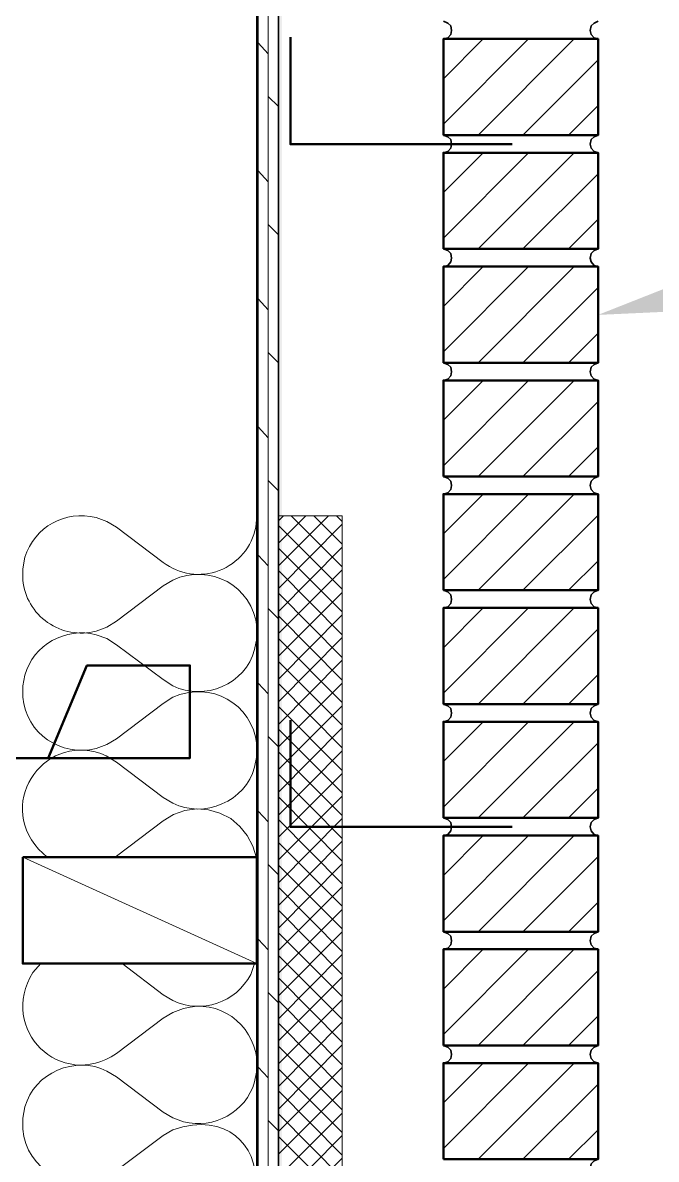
# Model space of a CAD drawing. Header units: inches. Extents: x 5 to 516, y -193 to 129.
# Drawn here: x 20.866 to 22.104, y -178.194 to -175.974 of the extents above; entities that cross this region are included whole.
import ezdxf

# ---------------------------------------------------------------- set-up
doc = ezdxf.new("R2010")
doc.units = ezdxf.units.IN
doc.header["$MEASUREMENT"] = 0
doc.layers.add('PDF7_Geometry', color=7, linetype='Continuous')
doc.layers.add('PDF7_Solid Fills', color=7, linetype='Continuous')

msp = doc.modelspace()

# ---------------------------------------------------------------- linework, layer by layer
at = {"layer": 'PDF7_Geometry', "lineweight": 35}
for points in [[(21.3235494, -172.2280057), (21.3235494, -182.8946732), (21.3657717, -182.8946732), (21.3657717, -172.2280057)], [(21.6879972, -176.0057838), (21.696886, -176.0035615), (21.7024416, -175.9968949), (21.7035527, -175.9891171), (21.7024416, -175.9802282), (21.696886, -175.9746727), (21.6879972, -175.9713393)], [(21.9902161, -175.9713385), (21.9824384, -175.9746718), (21.9768828, -175.9802274), (21.9746606, -175.9891162), (21.9768828, -175.996894), (21.9824384, -176.0035607), (21.9902161, -176.0057829)], [(21.6879972, -176.228006), (21.696886, -176.2257838), (21.7024416, -176.2191171), (21.7035527, -176.2113393), (21.7024416, -176.2024505), (21.696886, -176.1968949), (21.6879972, -176.1935616)], [(21.9902161, -176.1935607), (21.9824384, -176.196894), (21.9768828, -176.2024496), (21.9746606, -176.2113385), (21.9768828, -176.2191163), (21.9824384, -176.2257829), (21.9902161, -176.2280052)], [(21.6879972, -176.4502283), (21.696886, -176.448006), (21.7024416, -176.4413394), (21.7035527, -176.4335616), (21.7024416, -176.4246727), (21.696886, -176.4191171), (21.6879972, -176.4157838)], [(21.9902161, -176.4157829), (21.9824384, -176.4191163), (21.9768828, -176.4246718), (21.9746606, -176.4335607), (21.9768828, -176.4413385), (21.9824384, -176.4480052), (21.9902161, -176.4502274)], [(21.6879972, -176.6724505), (21.696886, -176.6702283), (21.7024416, -176.6635616), (21.7035527, -176.6557838), (21.7024416, -176.6468949), (21.696886, -176.6413394), (21.6879972, -176.638006)], [(21.9902161, -176.6380052), (21.9824384, -176.6413385), (21.9768828, -176.6468941), (21.9746606, -176.655783), (21.9768828, -176.6635607), (21.9824384, -176.6702274), (21.9902161, -176.6724496)], [(21.6879972, -176.8946727), (21.696886, -176.8924505), (21.7024416, -176.8857838), (21.7035527, -176.8780061), (21.7024416, -176.8691172), (21.696886, -176.8635616), (21.6879972, -176.8602283)], [(21.9902161, -176.8602274), (21.9824384, -176.8635608), (21.9768828, -176.8691163), (21.9746606, -176.8780052), (21.9768828, -176.885783), (21.9824384, -176.8924496), (21.9902161, -176.8946719)], [(21.6879972, -177.116895), (21.696886, -177.1146727), (21.7024416, -177.1080061), (21.7035527, -177.1002283), (21.7024416, -177.0913394), (21.696886, -177.0857839), (21.6879972, -177.0824505)], [(21.9902161, -177.0824497), (21.9824384, -177.085783), (21.9768828, -177.0913386), (21.9746606, -177.1002274), (21.9768828, -177.1080052), (21.9824384, -177.1146719), (21.9902161, -177.1168941)], [(21.6879972, -177.3391172), (21.696886, -177.336895), (21.7024416, -177.3302283), (21.7035527, -177.3224505), (21.7024416, -177.3135617), (21.696886, -177.3080061), (21.6879972, -177.3046728)], [(21.9902161, -177.3046719), (21.9824384, -177.3080052), (21.9768828, -177.3135608), (21.9746606, -177.3224497), (21.9768828, -177.3302275), (21.9824384, -177.3368941), (21.9902161, -177.3391164)], [(21.6879972, -177.5613395), (21.696886, -177.5591172), (21.7024416, -177.5524506), (21.7035527, -177.5446728), (21.7024416, -177.5357839), (21.696886, -177.5302283), (21.6879972, -177.526895)], [(21.9902161, -177.5268941), (21.9824384, -177.5302275), (21.9768828, -177.535783), (21.9746606, -177.5446719), (21.9768828, -177.5524497), (21.9824384, -177.5591164), (21.9902161, -177.5613386)], [(21.6879972, -177.7835617), (21.696886, -177.7813395), (21.7024416, -177.7746728), (21.7035527, -177.766895), (21.7024416, -177.7580061), (21.696886, -177.7524506), (21.6879972, -177.7491172)], [(21.9902161, -177.7491164), (21.9824384, -177.7524497), (21.9768828, -177.7580053), (21.9746606, -177.7668942), (21.9768828, -177.7746719), (21.9824384, -177.7813386), (21.9902161, -177.7835608)], [(21.6879972, -178.0057839), (21.696886, -178.0035617), (21.7024416, -177.996895), (21.7035527, -177.9891173), (21.7024416, -177.9802284), (21.696886, -177.9746728), (21.6879972, -177.9713395)], [(21.9902161, -177.9713386), (21.9824384, -177.974672), (21.9768828, -177.9802275), (21.9746606, -177.9891164), (21.9768828, -177.9968942), (21.9824384, -178.0035608), (21.9902161, -178.0057831)], [(21.9902161, -178.1935609), (21.9824384, -178.1968942), (21.9768828, -178.2024498), (21.9746606, -178.2113386), (21.9768828, -178.2191164), (21.9824384, -178.2257831), (21.9902161, -178.2280053)]]:
    msp.add_lwpolyline(points, dxfattribs=at)
at = {"layer": 'PDF7_Geometry', "lineweight": 15}
for points in [[(21.3257738, -182.8946732), (21.3257738, -172.2280057)], [(21.3457707, -182.8946732), (21.3457707, -172.2280057)], [(21.3457707, -176.0346715), (21.3257707, -176.0135604)], [(21.6879972, -176.0835607), (21.7657749, -176.0057829)], [(21.6879972, -176.1724505), (21.8546638, -176.0057838)], [(21.7557733, -176.1935607), (21.9435511, -176.0057829)], [(21.8435509, -176.1935607), (21.9902176, -176.046894)], [(21.3657722, -176.1380051), (21.3457722, -176.1180051)], [(21.9324407, -176.1935607), (21.9902185, -176.1357829)], [(21.3257738, -176.1802279), (21.3235516, -176.1791168)], [(21.6879972, -176.3057829), (21.7657749, -176.2280051)], [(21.6879972, -176.3946727), (21.8546638, -176.228006)], [(21.7557733, -176.4157829), (21.9435511, -176.2280052)], [(21.3457707, -176.2846715), (21.3257707, -176.2635604)], [(21.8435509, -176.4157829), (21.9902176, -176.2691163)], [(21.3657722, -176.3880052), (21.3457722, -176.3680052)], [(21.9324407, -176.4157829), (21.9902185, -176.3580052)], [(21.3257738, -176.4302279), (21.3235516, -176.4291168)], [(21.6879972, -176.5280051), (21.7657749, -176.4502273)], [(21.6879972, -176.6168949), (21.8546638, -176.4502283)], [(21.7557733, -176.6380052), (21.9435511, -176.4502274)], [(21.8435509, -176.6380052), (21.9902176, -176.4913385)], [(21.3457707, -176.5346715), (21.3257707, -176.5135604)], [(21.9324407, -176.6380052), (21.9902185, -176.5802274)], [(21.3657722, -176.6380052), (21.3457722, -176.6180052)], [(21.3257738, -176.680228), (21.3235516, -176.6791168)], [(21.6879972, -176.7502274), (21.7657749, -176.6724496)], [(21.6879972, -176.8391172), (21.8546638, -176.6724505)], [(21.7557733, -176.8602274), (21.9435511, -176.6724496)], [(21.8435509, -176.8602274), (21.9902176, -176.7135607)], [(21.3457707, -176.7846715), (21.3257707, -176.7635604)], [(21.9324407, -176.8602274), (21.9902185, -176.8024496)], [(21.3657722, -176.8880052), (21.3457722, -176.8680052)], [(21.6879972, -176.9724496), (21.7657749, -176.8946718)], [(21.6879972, -177.0613394), (21.8546638, -176.8946727)], [(21.7557733, -177.0824497), (21.9435511, -176.8946719)], [(21.3257738, -176.930228), (21.3235516, -176.9291169)], [(21.4902161, -177.0802275), (21.3657717, -176.9557831)], [(21.3657722, -177.0346716), (21.46355, -176.9368938)], [(21.3657722, -176.946894), (21.3757722, -176.936894)], [(21.3657722, -176.9902278), (21.4191055, -176.9368945)], [(21.3657722, -177.0791165), (21.4902167, -176.9535609)], [(21.4902161, -177.0368948), (21.3902161, -176.9368948)], [(21.4902161, -176.9924499), (21.4346605, -176.9368944)], [(21.4902161, -176.9480062), (21.479105, -176.936895)], [(21.8435509, -177.0824497), (21.9902176, -176.935783)], [(21.4902161, -177.1246724), (21.3657717, -177.000228)], [(21.3657722, -177.1235614), (21.4902167, -176.9980058)], [(21.3457707, -177.0346716), (21.3257707, -177.0135605)], [(21.4902161, -177.1691162), (21.3657717, -177.0435606)], [(21.3657722, -177.1668941), (21.4902167, -177.0424496)], [(21.9324407, -177.0824497), (21.9902185, -177.0246719)], [(21.1591082, -177.0624498), (21.1402193, -177.073561), (21.0491082, -177.1424499)], [(21.4902161, -177.2135611), (21.3657717, -177.0880055)], [(21.3657722, -177.211339), (21.4902167, -177.0868945)], [(21.3657722, -177.1380052), (21.3457722, -177.1180052)], [(21.4902161, -177.258006), (21.3657717, -177.1324504)], [(21.3657722, -177.2557839), (21.4902167, -177.1302283)], [(21.6879972, -177.1946719), (21.7657749, -177.1168941)], [(21.6879972, -177.2835617), (21.8546638, -177.116895)], [(21.7557733, -177.3046719), (21.9435511, -177.1168941)], [(21.3191082, -177.1980054), (21.3235527, -177.1768943), (21.3235527, -177.1546721)], [(21.1591082, -177.2691165), (21.1402193, -177.2568943), (21.0491082, -177.1891165), (21.0302193, -177.1768943), (21.0091082, -177.1691165)], [(21.4902161, -177.3013387), (21.3657717, -177.1768943)], [(21.3657722, -177.3002276), (21.4902167, -177.1746721)], [(21.8435509, -177.3046719), (21.9902176, -177.1580052)], [(21.3257738, -177.180228), (21.3235516, -177.1791169)], [(21.4902161, -177.3457836), (21.3657717, -177.2213392)], [(21.3657722, -177.3446725), (21.4902167, -177.219117)], [(20.8702193, -177.2480054), (20.8657749, -177.2691165), (20.8657749, -177.2913388)], [(21.3457707, -177.2846716), (21.3257707, -177.2635605)], [(21.3457722, -177.3680052), (21.3657722, -177.3880052), (21.4902167, -177.2635608)], [(21.4902161, -177.3902274), (21.3657717, -177.2646718)], [(21.9324407, -177.3046719), (21.9902185, -177.2468941)], [(21.1591082, -177.2913385), (21.1402193, -177.3035607), (21.0491082, -177.3724496)], [(21.4902161, -177.4346723), (21.3657717, -177.3091167)], [(21.3657722, -177.4324501), (21.4902167, -177.3080057)], [(21.4902161, -177.4780061), (21.3657717, -177.3535617)], [(21.3657722, -177.4768939), (21.4902167, -177.3513383)], [(21.6879972, -177.4168941), (21.7657749, -177.3391163)], [(21.6879972, -177.5057839), (21.8546638, -177.3391172)], [(21.7557733, -177.5268941), (21.9435511, -177.3391164)], [(21.0091082, -177.3913388), (21.0302193, -177.383561), (21.0491082, -177.3724499)], [(21.3191082, -177.4280052), (21.3235527, -177.4057829), (21.3235527, -177.3835607)], [(21.4902161, -177.5224499), (21.3657717, -177.3980054)], [(21.3657722, -177.5213388), (21.4902167, -177.3957832)], [(21.8435509, -177.5268941), (21.9902176, -177.3802275)], [(21.1591082, -177.4980052), (21.1402193, -177.4868941), (21.0491082, -177.4180052), (21.0291082, -177.4057829)], [(21.3257738, -177.430228), (21.3235516, -177.4291169)], [(21.4902161, -177.5668948), (21.3657717, -177.4413392)], [(21.3657722, -177.5646726), (21.4902167, -177.4402282)], [(21.4902161, -177.6113386), (21.3657717, -177.485783)], [(21.3657722, -177.6091164), (21.4902167, -177.484672)], [(21.9324407, -177.5268941), (21.9902185, -177.4691164)], [(21.3235494, -177.6280057), (21.3224383, -177.6046723), (21.3157716, -177.5824501), (21.3046605, -177.561339), (21.2902161, -177.5435612), (21.2724383, -177.5280057), (21.2513272, -177.5180057), (21.229105, -177.511339), (21.2057716, -177.5091168), (21.1824383, -177.5124501), (21.1602161, -177.5202279), (21.1402161, -177.5324501), (21.049105, -177.601339), (21.0457716, -177.6035612)], [(21.3457707, -177.5346716), (21.3257707, -177.5135605)], [(21.4902161, -177.6557835), (21.3657717, -177.5302279)], [(21.3657722, -177.6535613), (21.4902167, -177.5280058)], [(21.4902161, -177.6991162), (21.3657717, -177.5746717)], [(21.3657722, -177.6980062), (21.4902167, -177.5724507)], [(21.6879972, -177.6391163), (21.7657749, -177.5613385)], [(21.6879972, -177.7280061), (21.8546638, -177.5613395)], [(21.7557733, -177.7491164), (21.9435511, -177.5613386)], [(20.896886, -177.5880052), (20.9135527, -177.6035607)], [(20.8657722, -177.6035611), (21.32355, -177.8113389)], [(21.3657722, -177.6380053), (21.3457722, -177.6180053)], [(21.4902161, -177.7435611), (21.3657717, -177.6191166)], [(21.3657722, -177.74245), (21.4902167, -177.6168944)], [(21.8435509, -177.7491164), (21.9902176, -177.6024497)], [(21.4902161, -177.788006), (21.3657717, -177.6624504)], [(21.3657722, -177.7857838), (21.4902167, -177.6613394)], [(21.3257738, -177.680228), (21.3235516, -177.6791169)], [(21.4902161, -177.8324497), (21.3657717, -177.7068942)], [(21.3657722, -177.8302276), (21.4902167, -177.7057831)], [(21.9324407, -177.7491164), (21.9902185, -177.6913386)], [(21.4902161, -177.8757836), (21.3657717, -177.7513391)], [(21.3657722, -177.8746725), (21.4902167, -177.7491169)], [(21.3457707, -177.7846716), (21.3257707, -177.7635605)], [(21.4902161, -177.9202285), (21.3657717, -177.795784)], [(21.3657722, -177.9191163), (21.4902167, -177.7935607)], [(21.6879972, -177.8613386), (21.7657749, -177.7835608)], [(21.6879972, -177.9502284), (21.8546638, -177.7835617)], [(21.7557733, -177.9713386), (21.9435511, -177.7835608)], [(20.9013263, -177.8113395), (20.8857707, -177.8291173)], [(21.4902161, -177.9646722), (21.3657717, -177.8391167)], [(21.3657722, -177.9624501), (21.4902167, -177.8380056)], [(21.8435509, -177.9713386), (21.9902176, -177.8246719)], [(21.3657722, -177.8880053), (21.3457722, -177.8680053)], [(21.4902161, -178.0091171), (21.3657717, -177.8835616)], [(21.3657722, -178.0068939), (21.4902167, -177.8824494)], [(21.1802179, -177.8991168), (21.1591068, -177.9068945), (21.1402179, -177.9180056)], [(21.0491041, -177.986895), (21.1402152, -177.9180061)], [(21.3257738, -177.9302281), (21.3235516, -177.9291169)], [(21.4902161, -178.0535609), (21.3657717, -177.9280053)], [(21.3657722, -178.0513388), (21.4902167, -177.9257832)], [(21.9324407, -177.9713386), (21.9902185, -177.9135608)], [(21.4902161, -178.0968947), (21.3657717, -177.9724503)], [(21.3657722, -178.0957837), (21.4902167, -177.9702281)], [(21.3457707, -178.0346716), (21.3257707, -178.0135605)], [(21.4902161, -178.1413385), (21.3657717, -178.016894)], [(21.3657722, -178.1391164), (21.4902167, -178.0146719)], [(21.6879972, -178.0835608), (21.7657749, -178.005783)], [(21.6879972, -178.1724506), (21.8546638, -178.0057839)], [(21.7557733, -178.1935609), (21.9435511, -178.0057831)], [(21.4902161, -178.1857834), (21.3657717, -178.0602278)], [(21.3657722, -178.1835613), (21.4902167, -178.0591168)], [(21.8435509, -178.1935609), (21.9902176, -178.0468942)], [(20.8702179, -178.091339), (20.8657734, -178.1135612), (20.8657734, -178.1346723)], [(21.4902161, -178.2302283), (21.3657717, -178.1046727)], [(21.3657722, -178.2280062), (21.4902167, -178.1035617)], [(21.3657722, -178.1380053), (21.3457722, -178.1180053)], [(21.0302179, -178.2268946), (21.0491068, -178.2157835), (21.1402179, -178.1468946)], [(21.1591068, -178.1357832), (21.1402179, -178.1468943)], [(21.4902161, -178.273561), (21.3657717, -178.1491166)], [(21.3657722, -178.2724499), (21.4902167, -178.1468944)], [(21.9324407, -178.1935609), (21.9902185, -178.1357831)], [(21.3257738, -178.1802281), (21.3235516, -178.179117)], [(21.3657722, -178.3168948), (21.4902167, -178.1913393)]]:
    msp.add_lwpolyline(points, dxfattribs=at)
at = {"layer": 'PDF7_Geometry', "lineweight": 50}
for points in [[(21.8224418, -176.2113389), (21.3891084, -176.2113389), (21.3891084, -176.00245)], [(20.5724417, -177.4102277), (21.1924417, -177.4102277), (21.1924417, -177.2291166), (20.9913306, -177.2291166), (20.9157751, -177.4102277)], [(21.8224418, -177.5446723), (21.3891084, -177.5446723), (21.3891084, -177.3357834)]]:
    msp.add_lwpolyline(points, dxfattribs=at)
for points in [[(21.6879972, -176.1935616), (21.6879972, -176.0057838), (21.9902194, -176.0057838), (21.9902194, -176.1935616)], [(21.6879972, -176.4157838), (21.6879972, -176.228006), (21.9902194, -176.228006), (21.9902194, -176.4157838)], [(21.6879972, -176.638006), (21.6879972, -176.4502283), (21.9902194, -176.4502283), (21.9902194, -176.638006)], [(21.6879972, -176.8602283), (21.6879972, -176.6724505), (21.9902194, -176.6724505), (21.9902194, -176.8602283)], [(21.6879972, -177.0824505), (21.6879972, -176.8946727), (21.9902194, -176.8946727), (21.9902194, -177.0824505)], [(21.6879972, -177.3046728), (21.6879972, -177.116895), (21.9902194, -177.116895), (21.9902194, -177.3046728)], [(21.6879972, -177.526895), (21.6879972, -177.3391172), (21.9902194, -177.3391172), (21.9902194, -177.526895)], [(21.6879972, -177.7491172), (21.6879972, -177.5613395), (21.9902194, -177.5613395), (21.9902194, -177.7491172)], [(20.8657722, -177.6035617), (20.8657722, -177.8113395), (21.32355, -177.8113395), (21.32355, -177.6035617)], [(21.6879972, -177.9713395), (21.6879972, -177.7835617), (21.9902194, -177.7835617), (21.9902194, -177.9713395)], [(21.6879972, -178.1935617), (21.6879972, -178.0057839), (21.9902194, -178.0057839), (21.9902194, -178.1935617)]]:
    msp.add_lwpolyline(points, close=True, dxfattribs=at)
at = {"layer": 'PDF7_Geometry', "lineweight": 15}
for points in [[(21.3235527, -176.9368946), (21.3213305, -176.9591168, -0.555760323), (21.1402193, -177.0280057), (21.0491082, -176.9591168), (21.0302193, -176.9480057), (21.0091082, -176.9402279)], [(20.8702193, -177.0180057), (20.8657749, -177.0402279), (20.8657749, -177.0624502, 0.458019825), (21.0091082, -177.1624502), (21.0302193, -177.1546724), (21.0491082, -177.1424502)], [(21.0602179, -177.8113392), (21.1402179, -177.8724504), (21.1591068, -177.8835615, 0.407027216), (21.311329, -177.8324504), (21.3191068, -177.8113392)], [(21.0302179, -178.021339), (21.0491068, -178.0324501), (21.1402179, -178.101339), (21.1591068, -178.1124501), (21.1802179, -178.1202279, 0.404407586), (21.3191068, -178.0424501), (21.3235512, -178.0202279), (21.3235512, -177.9980057)]]:
    msp.add_lwpolyline(points, format="xyb", dxfattribs=at)
msp.add_lwpolyline([(21.4902161, -182.4368948), (21.4902161, -176.9368944), (21.3657717, -176.9368944), (21.3657717, -182.4368948)], close=True, dxfattribs=at)
for points in [[(21.0091082, -176.9402279), (20.9485712, -176.925802), (20.8884786, -176.9581168), (20.8702193, -177.0180057)], [(21.3235527, -177.1546721), (21.3150156, -177.073598), (21.2310342, -177.0289684), (21.1591082, -177.0624498)], [(21.0091082, -177.1691165), (20.9507378, -177.1535054), (20.8857934, -177.1892647), (20.8702193, -177.2480054)], [(21.1591082, -177.2691165), (21.2216638, -177.2992832), (21.3007934, -177.2663943), (21.3191082, -177.1980054)], [(21.3235527, -177.3835607), (21.3134971, -177.3032089), (21.2340342, -177.2583014), (21.1591082, -177.2913385)], [(20.8657749, -177.2913388), (20.8735897, -177.3628943), (20.9395527, -177.4078943), (21.0091082, -177.3913388)], [(21.0291082, -177.4057829), (20.9135897, -177.35382), (20.8112378, -177.4935792), (20.896886, -177.5880052)], [(21.1591082, -177.4980052), (21.219386, -177.5294126), (21.3019601, -177.4942829), (21.3191082, -177.4280052)], [(20.8857707, -177.8291173), (20.8164189, -177.9387469), (20.9399744, -178.0610802), (21.0491041, -177.986895)], [(21.3235512, -177.9980057), (21.3146623, -177.928339), (21.2492364, -177.8793945), (21.1802179, -177.8991168)], [(21.0302179, -178.021339), (20.9697919, -177.9897834), (20.8874586, -178.0249871), (20.8702179, -178.091339)], [(21.1591068, -178.3413387), (21.3765512, -178.4134499), (21.3765512, -178.0636721), (21.1591068, -178.1357832)], [(20.8657734, -178.1346723), (20.8724956, -178.2140983), (20.9590327, -178.2620057), (21.0302179, -178.2268946)]]:
    msp.add_open_spline(points, degree=3, dxfattribs=at)
at = {"layer": 'PDF7_Solid Fills', "lineweight": 35, "transparency": 33554559}
for points in [[(21.3702165, -172.2280057), (21.3713276, -182.8946732), (21.3702165, -182.8946732)], [(21.3713287, -172.2280057), (21.3702175, -172.2280057), (21.3713287, -182.8946732)]]:
    msp.add_solid(points, dxfattribs=at)
at = {"layer": 'PDF7_Solid Fills', "lineweight": 50, "transparency": 33554559}
msp.add_solid([(22.1591072, -176.5368948), (21.9902183, -176.5446726), (22.1479961, -176.4824503)], dxfattribs=at)

doc.saveas('drawing.dxf')
